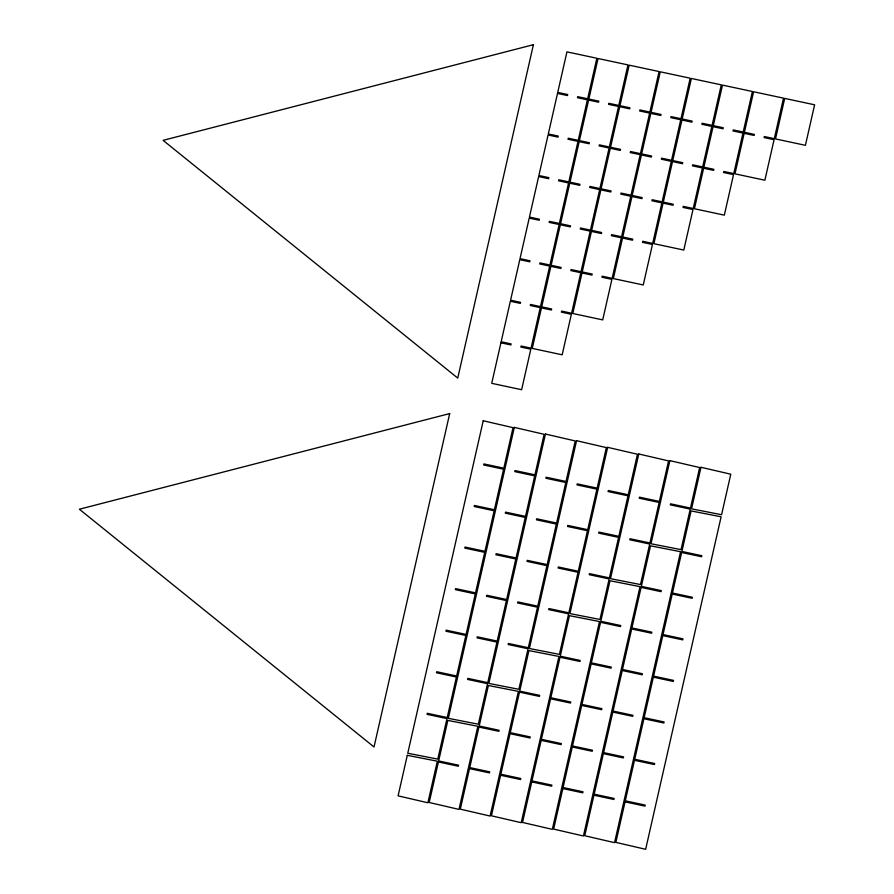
<?xml version="1.0" encoding="UTF-8"?>
<svg xmlns="http://www.w3.org/2000/svg" width="894" height="894" viewBox="0 0 894 894"><rect width="100%" height="100%" fill="white"/><g stroke="black" fill="none" stroke-linecap="round" stroke-linejoin="round"><path stroke-width="1.34" d="M449.693 413.576L374.027 746.982L79.387 509.222L449.693 413.576M533.405 44.7L457.75 378.106L163.099 140.347L533.405 44.7M407.295 755.329L398.098 795.85L427.891 802.767L437.322 761.196L407.295 755.329M483.229 420.75L407.765 753.251L437.792 759.118L446.989 718.597L427.053 714.34L427.287 713.3L447.223 717.558L456.421 677.037L436.484 672.769L436.719 671.729L456.655 675.998L465.852 635.478L445.916 631.209L446.151 630.169L466.098 634.438L475.295 593.907L455.348 589.649L455.582 588.61L475.53 592.867L484.727 552.347L464.779 548.089L465.014 547.05L484.961 551.307L494.158 510.787L474.211 506.518L474.446 505.479L494.393 509.748L503.59 469.216L483.643 464.958L483.877 463.919L503.825 468.177L513.022 427.656L483.229 420.75M500.919 342.804L491.722 383.325L521.627 389.717L530.824 349.196L520.856 347.073L521.09 346.034L531.058 348.157L540.255 307.637L530.287 305.502L530.522 304.463L540.49 306.597L549.687 266.077L539.719 263.942L539.954 262.903L549.933 265.037L559.13 224.506L549.151 222.382L549.385 221.343L559.365 223.466L568.562 182.946L558.582 180.811L558.817 179.772L568.796 181.907L577.993 141.386L568.014 139.252L568.26 138.212L578.228 140.347L587.425 99.826L577.457 97.692L577.692 96.653L587.66 98.787L596.857 58.255L566.941 51.863L557.744 92.395L567.712 94.518L567.478 95.557L557.51 93.434L548.313 133.955L558.281 136.089L558.046 137.117L548.078 134.994L538.881 175.515L548.849 177.649L548.614 178.688L538.646 176.554L529.449 217.074L539.417 219.209L539.183 220.248L529.214 218.114L520.017 258.645L529.986 260.769L529.751 261.808L519.783 259.685L510.586 300.205L520.554 302.34L520.319 303.379L510.351 301.244L501.154 341.765L511.122 343.899L510.887 344.939L500.919 342.804M438.406 761.979L429.209 802.499L459.002 809.405L477.865 726.286L447.838 720.408L438.641 760.939L458.577 765.197L458.343 766.236L438.406 761.979M514.329 427.399L448.307 718.329L478.335 724.207L487.532 683.686L467.596 679.418L467.83 678.378L487.766 682.647L496.963 642.115L477.027 637.858L477.262 636.819L497.198 641.076L506.395 600.556L486.459 596.298L486.694 595.259L506.63 599.516L515.827 558.996L495.891 554.738L496.125 553.699L516.062 557.957L525.259 517.436L505.322 513.167L505.557 512.128L525.504 516.397L534.701 475.865L514.754 471.607L514.989 470.568L534.936 474.826L544.133 434.305L514.329 427.399M541.451 307.894L532.254 348.414L562.17 354.806L571.367 314.286L561.398 312.151L561.633 311.112L571.601 313.246L580.798 272.726L570.83 270.591L571.065 269.552L581.033 271.687L590.23 231.155L580.262 229.032L580.497 227.992L590.465 230.116L599.662 189.595L589.694 187.461L589.928 186.421L599.896 188.556L609.093 148.035L599.125 145.901L599.36 144.862L609.339 146.996L618.536 106.475L608.557 104.341L608.792 103.302L618.771 105.436L627.968 64.904L598.052 58.512L588.855 99.033L598.824 101.167L598.589 102.207L588.621 100.072L579.424 140.604L589.392 142.727L589.157 143.766L579.189 141.643L569.992 182.164L579.96 184.298L579.725 185.337L569.757 183.203L560.56 223.723L570.528 225.858L570.294 226.897L560.326 224.763L551.129 265.294L561.097 267.418L560.862 268.457L550.883 266.334L541.697 306.854L551.665 308.978L551.43 310.017L541.451 307.894M469.506 768.628L460.309 809.148L490.102 816.054L518.408 691.375L488.381 685.497L479.184 726.017L499.12 730.286L498.886 731.326L478.938 727.057L469.741 767.588L489.688 771.846L489.454 772.885L469.506 768.628M545.441 434.037L488.85 683.418L518.878 689.296L528.075 648.765L508.127 644.507L508.373 643.468L528.309 647.725L537.506 607.205L517.57 602.947L517.805 601.908L537.741 606.166L546.938 565.645L527.002 561.376L527.236 560.337L547.173 564.606L556.37 524.085L536.434 519.816L536.668 518.777L556.604 523.046L565.801 482.514L545.865 478.256L546.1 477.217L566.036 481.475L575.233 440.954L545.441 434.037M581.994 272.972L572.797 313.503L602.712 319.896L611.909 279.364L601.941 277.241L602.176 276.201L612.144 278.336L621.341 237.804L611.373 235.681L611.608 234.641L621.576 236.765L630.773 196.244L620.805 194.11L621.039 193.07L631.008 195.205L640.205 154.684L630.236 152.55L630.471 151.511L640.439 153.645L649.636 113.113L639.668 110.99L639.903 109.951L649.871 112.074L659.068 71.554L629.164 65.161L619.967 105.682L629.935 107.816L629.7 108.856L619.732 106.721L610.535 147.253L620.503 149.376L620.268 150.415L610.289 148.292L601.103 188.813L611.071 190.947L610.837 191.987L600.857 189.852L591.66 230.373L601.64 232.507L601.405 233.546L591.426 231.412L582.229 271.932L592.208 274.067L591.962 275.106L581.994 272.972M500.618 775.277L491.421 815.797L521.213 822.703L558.951 656.453L528.913 650.586L519.716 691.107L539.663 695.364L539.428 696.404L519.481 692.146L510.284 732.667L530.231 736.935L529.997 737.975L510.049 733.706L500.852 774.238L520.8 778.495L520.565 779.534L500.618 775.277M576.552 440.686L529.393 648.508L559.42 654.374L568.618 613.854L548.67 609.596L548.905 608.557L568.852 612.815L578.049 572.294L558.102 568.025L558.337 566.986L578.284 571.255L587.481 530.723L567.534 526.465L567.779 525.426L587.716 529.684L596.913 489.163L576.976 484.906L577.211 483.866L597.147 488.124L606.344 447.603L576.552 440.686M622.537 238.061L613.34 278.582L643.255 284.974L652.452 244.453L642.484 242.319L642.719 241.279L652.687 243.414L661.884 202.893L651.916 200.759L652.151 199.72L662.119 201.854L671.316 161.333L661.348 159.199L661.582 158.16L671.55 160.294L680.747 119.762L670.779 117.639L671.014 116.6L680.982 118.723L690.179 78.203L660.264 71.811L651.067 112.331L661.046 114.466L660.811 115.505L650.832 113.37L641.635 153.902L651.614 156.025L651.368 157.065L641.4 154.941L632.203 195.462L642.171 197.596L641.937 198.636L631.969 196.501L622.772 237.022L632.74 239.156L632.505 240.195L622.537 238.061M531.729 781.915L522.532 822.446L552.324 829.353L599.483 621.542L569.456 615.664L560.259 656.196L580.206 660.454L579.971 661.493L560.024 657.235L550.827 697.756L570.774 702.014L570.528 703.053L550.592 698.795L541.395 739.316L561.331 743.584L561.097 744.624L541.161 740.355L531.964 780.875L551.9 785.144L551.665 786.184L531.729 781.915M607.663 447.335L569.925 613.586L599.963 619.464L609.16 578.943L589.213 574.674L589.448 573.635L609.395 577.904L618.592 537.372L598.645 533.115L598.879 532.075L618.827 536.333L628.024 495.812L608.076 491.555L608.311 490.515L628.259 494.773L637.456 454.253L607.663 447.335M663.08 203.15L653.883 243.671L683.798 250.063L692.995 209.542L683.016 207.408L683.251 206.369L693.23 208.503L702.427 167.983L692.448 165.848L692.694 164.809L702.662 166.943L711.859 126.412L701.891 124.288L702.125 123.249L712.093 125.372L721.29 84.852L691.375 78.46L682.178 118.98L692.146 121.115L691.911 122.154L681.943 120.019L672.746 160.551L682.714 162.674L682.48 163.714L672.511 161.579L663.314 202.111L673.283 204.234L673.048 205.274L663.08 203.15M562.84 788.564L553.643 829.096L583.436 836.002L640.026 586.632L609.999 580.754L600.802 621.274L620.738 625.543L620.503 626.582L600.567 622.313L591.37 662.845L611.306 667.103L611.071 668.142L591.135 663.884L581.938 704.405L601.874 708.663L601.64 709.702L581.703 705.444L572.506 745.965L592.443 750.222L592.208 751.262L572.272 747.004L563.075 787.525L583.011 791.793L582.776 792.833L562.84 788.564M638.763 453.984L610.468 578.675L640.495 584.553L649.692 544.021L629.756 539.764L629.991 538.724L649.938 542.982L659.135 502.462L639.188 498.204L639.422 497.165L659.37 501.422L668.567 460.902L638.763 453.984M703.623 168.228L694.426 208.76L724.33 215.152L733.527 174.621L723.559 172.497L723.794 171.458L733.773 173.581L742.97 133.061L732.991 130.937L733.225 129.898L743.205 132.021L752.402 91.501L722.486 85.109L713.289 125.629L723.257 127.764L723.022 128.803L713.054 126.669L703.857 167.189L713.825 169.324L713.591 170.363L703.623 168.228M593.94 795.213L584.743 835.745L614.547 842.651L680.569 551.71L650.541 545.843L641.344 586.363L661.281 590.621L661.046 591.66L641.11 587.403L631.913 627.923L651.849 632.192L651.614 633.231L631.678 628.963L622.481 669.483L642.417 673.752L642.183 674.791L622.246 670.522L613.049 711.054L632.986 715.312L632.751 716.351L612.815 712.093L603.618 752.614L623.554 756.872L623.319 757.911L603.372 753.653L594.175 794.174L614.122 798.443L613.887 799.482L593.94 795.213M669.874 460.633L651.011 543.764L681.038 549.631L690.235 509.111L670.299 504.853L670.534 503.814L690.47 508.071L699.667 467.551L669.874 460.633M744.166 133.318L734.969 173.838L764.873 180.23L774.07 139.71L764.102 137.575L764.336 136.536L774.305 138.671L783.502 98.15L753.597 91.758L744.4 132.278L754.368 134.413L754.134 135.452L744.166 133.318M625.051 801.862L615.854 842.383L645.647 849.3L721.112 516.799L691.084 510.921L681.887 551.453L701.824 555.71L701.589 556.75L681.653 552.492L672.456 593.013L692.392 597.27L692.157 598.309L672.221 594.052L663.024 634.572L682.96 638.83L682.725 639.869L662.778 635.612L653.581 676.132L673.528 680.401L673.294 681.44L653.346 677.171L644.149 717.703L664.097 721.961L663.862 723L643.915 718.742L634.718 759.263L654.665 763.521L654.43 764.56L634.483 760.302L625.286 800.823L645.233 805.092L644.999 806.131L625.051 801.862M700.985 467.283L691.554 508.842L721.581 514.721L730.778 474.2L700.985 467.283M784.697 98.407L775.5 138.928L805.416 145.32L814.613 104.799L784.697 98.407"/></g></svg>
